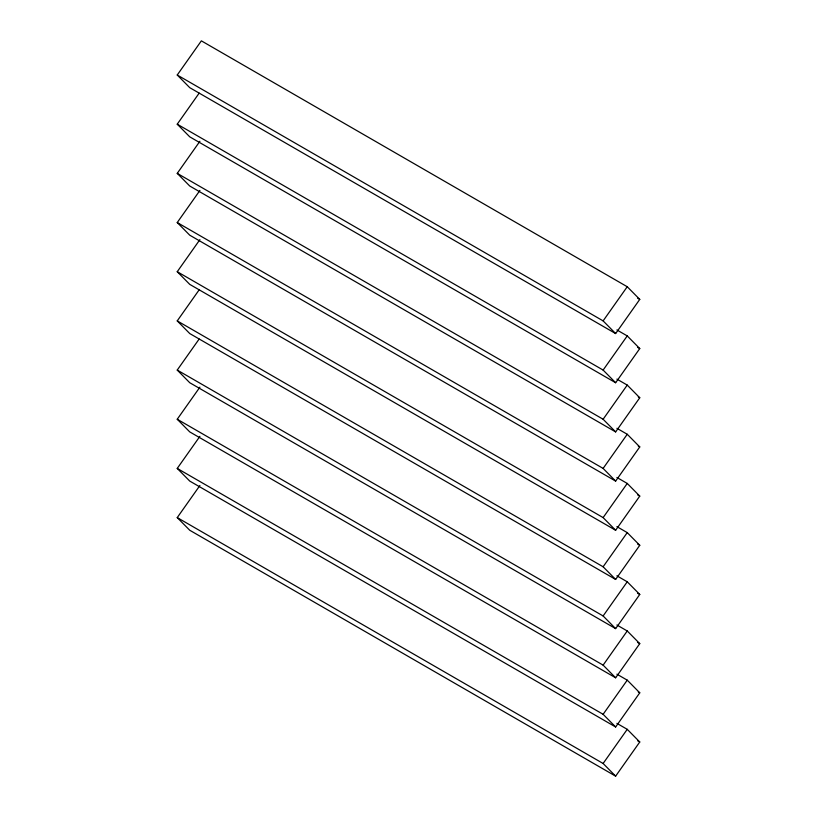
<?xml version="1.0" encoding="UTF-8"?>
<svg xmlns="http://www.w3.org/2000/svg" width="817" height="817" viewBox="0 0 817 817"><rect width="100%" height="100%" fill="white"/><g stroke="black" fill="none" stroke-linecap="round" stroke-linejoin="round"><path stroke-width="1.23" d="M177.238 75.011L201.36 40.85L627.242 286.736L639.762 299.4L615.64 333.561L189.758 87.674L177.238 75.011L603.12 320.887L615.64 333.561M616.896 329.935L627.242 335.91L639.762 348.573L615.64 382.734L189.758 136.847L177.238 124.184L199.164 93.128M616.896 379.108L627.242 385.083L639.762 397.756L615.64 431.907L189.758 186.031L177.238 173.367L199.899 141.27M616.896 428.282L627.242 434.266L639.762 446.93L615.64 481.09L189.758 235.204L177.238 222.541L199.899 190.453M616.896 477.465L627.242 483.439L639.762 496.103L615.64 530.264L189.758 284.387L177.238 271.714L199.899 239.626M616.896 526.638L627.242 532.613L639.762 545.286L615.64 579.437L189.758 333.561L177.238 320.897L199.164 289.841M616.896 575.822L627.242 581.796L639.762 594.459L615.64 628.62L189.758 382.734L177.238 370.07L199.164 339.014M616.896 624.995L627.242 630.969L639.762 643.633L615.64 677.793L189.758 431.917L177.238 419.244L199.899 387.156M616.896 674.168L627.242 680.153L639.762 692.816L615.64 726.977L189.758 481.09L177.238 468.427L199.899 436.339M616.896 723.351L627.242 729.326L639.762 741.989L615.64 776.15L189.758 530.264L177.238 517.6L199.899 485.512M603.12 320.887L627.242 286.736M615.64 382.734L603.12 370.07L627.242 335.91M615.64 431.907L603.12 419.244L627.242 385.083M615.64 481.09L603.12 468.417L627.242 434.266M615.64 530.264L603.12 517.6L627.242 483.439M615.64 579.437L603.12 566.773L627.242 532.613M615.64 628.62L603.12 615.957L627.242 581.796M615.64 677.793L603.12 665.13L627.242 630.969M615.64 726.977L603.12 714.303L627.242 680.153M615.64 776.15L603.12 763.486L627.242 729.326M637.546 298.113L639.762 299.4M637.546 347.296L639.762 348.573M177.238 124.184L603.12 370.07M638.281 396.899L639.762 397.756M177.238 173.367L603.12 419.244M638.281 446.072L639.762 446.93M177.238 222.541L603.12 468.417M637.546 494.826L639.762 496.103M177.238 271.714L603.12 517.6M637.546 543.999L639.762 545.286M177.238 320.897L603.12 566.773M637.546 593.183L639.762 594.459M177.238 370.07L603.12 615.957M637.546 642.356L639.762 643.633M177.238 419.244L603.12 665.13M638.281 691.958L639.762 692.816M177.238 468.427L603.12 714.303M637.546 740.713L639.762 741.989M177.238 517.6L603.12 763.486"/></g></svg>
